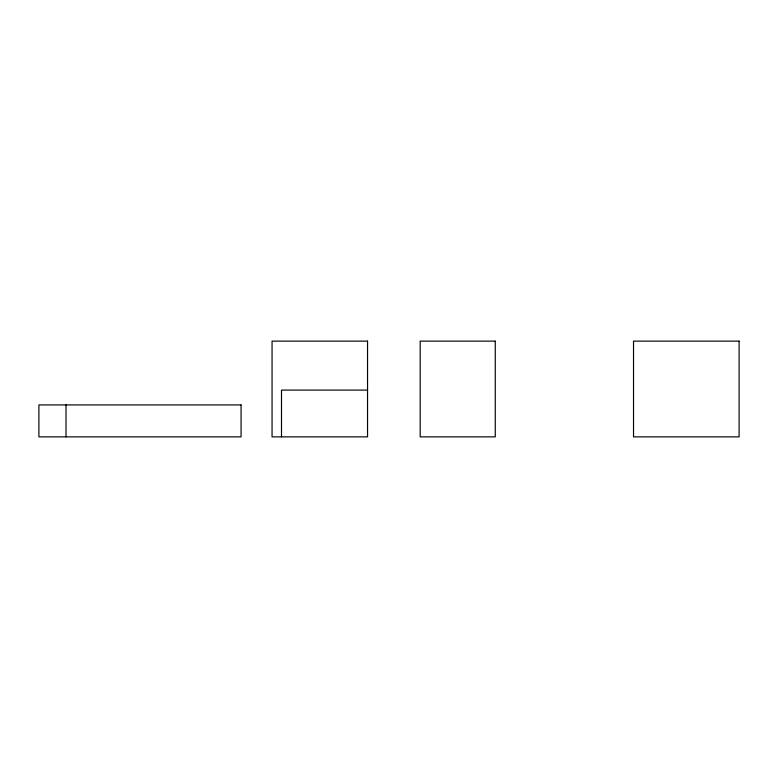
<?xml version="1.0" encoding="UTF-8"?>
<svg xmlns="http://www.w3.org/2000/svg" width="778" height="778" viewBox="0 0 778 778"><rect width="100%" height="100%" fill="white"/><g stroke="black" fill="none" stroke-linecap="round" stroke-linejoin="round"><path stroke-width="1.17" d="M367.527 390.089L281.5 390.089L281.5 436.866M66.013 404.92L66.013 436.866M367.547 341.134L272.057 341.134L272.057 436.866L367.547 436.866L367.547 341.134M495.265 341.134L420.188 341.134L420.188 436.866L495.265 436.866L495.265 341.134M739.1 341.134L633.525 341.134L633.525 436.866L739.1 436.866L739.1 341.134M241.073 404.92L38.9 404.92L38.9 436.866L241.073 436.866L241.073 404.92"/></g></svg>
